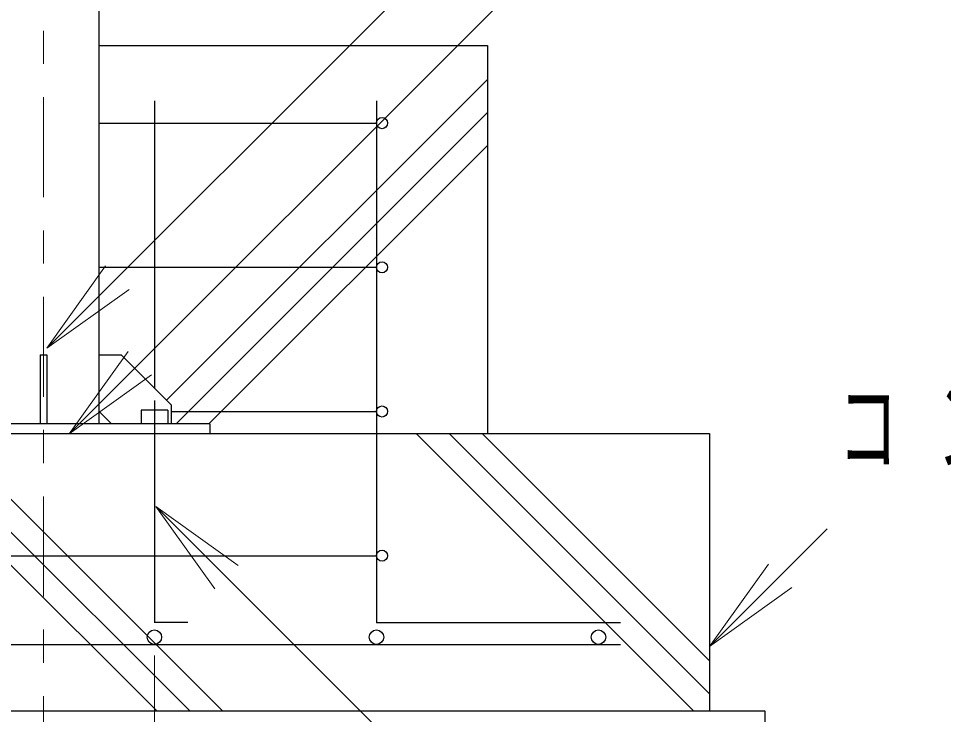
# Model space of a CAD drawing. Units: millimetres on the paper. Extents: x -365 to 12, y -40 to 257.
# Drawn here: x -84.7 to -56.92, y 120.58 to 141.5 of the extents above; entities that cross this region are included whole.
import ezdxf

# ---------------------------------------------------------------- set-up
doc = ezdxf.new("R2010")
doc.units = ezdxf.units.MM
doc.linetypes.add('USER2', pattern=[6, 3, -1, 1, -1])
doc.layers.add('LY_1', color=7, linetype='Continuous', lineweight=25)
doc.styles.add('ＭＳ ゴシック', font='')
doc.styles.get('ＭＳ ゴシック').set_extended_font_data('MS Gothic')

# ---------------------------------------------------------------- blocks, each defined once
blk = doc.blocks.new('open_arrow')
at = {"color": 0, "linetype": 'Continuous', "lineweight": -2}
blk.add_lwpolyline([(7.5, 1.25), (0, 0), (7.5, -1.25)], dxfattribs=at)

msp = doc.modelspace()

# ---------------------------------------------------------------- linework, layer by layer
at = {"layer": 'LY_1', "linetype": 'USER2', "lineweight": 13}
msp.add_line((-83.947, 229.135), (-83.947, 108.939), dxfattribs=at)
at = {"layer": 'LY_1', "lineweight": 13}
for p, q in [((-83.847, 131.592), (-60.417, 155.022)), ((-83.175, 129.024), (-63.73, 148.47)), ((-80.251, 130.029), (-70.614, 139.667)), ((-79.966, 129.324), (-70.614, 138.677)), ((-78.976, 129.324), (-70.614, 137.687)), ((-88.878, 129.024), (-80.545, 120.691)), ((-87.888, 129.025), (-79.555, 120.691)), ((-86.898, 129.025), (-78.565, 120.691)), ((-72.756, 129.025), (-64.423, 120.691)), ((-71.766, 129.025), (-63.947, 121.205)), ((-70.776, 129.025), (-63.947, 122.195)), ((-80.571, 126.835), (-56.973, 103.237)), ((-60.411, 126.166), (-63.947, 122.63)), ((-63.947, 122.63), (-62.179, 125.105)), ((-63.947, 122.63), (-61.826, 124.751)), ((-61.472, 124.398), (-63.947, 122.63)), ((-80.614, 122.358), (-80.614, 103.025))]:
    msp.add_line(p, q, dxfattribs=at)
at = {"layer": 'LY_1'}
for p, q in [((-82.28, 150.064), (-82.28, 129.324)), ((-82.28, 140.691), (-70.614, 140.691)), ((-70.614, 140.691), (-70.614, 129.025)), ((-80.614, 139.025), (-80.614, 130.391)), ((-73.947, 139.025), (-73.947, 123.341)), ((-82.28, 138.358), (-73.947, 138.358)), ((-82.28, 134.025), (-73.947, 134.025)), ((-84.047, 131.391), (-83.847, 131.391)), ((-84.047, 131.391), (-84.047, 129.324)), ((-83.847, 131.391), (-83.847, 129.324)), ((-82.28, 131.391), (-81.614, 131.391)), ((-80.114, 129.891), (-81.614, 131.391)), ((-80.614, 130.024), (-80.614, 123.358)), ((-81.014, 129.734), (-81.014, 129.324)), ((-80.214, 129.734), (-81.014, 129.734)), ((-80.214, 129.734), (-80.214, 129.324)), ((-80.114, 129.891), (-80.114, 129.324)), ((-81.904, 129.324), (-82.28, 129.701)), ((-80.114, 129.691), (-73.947, 129.691)), ((-78.947, 129.324), (-88.947, 129.324)), ((-78.947, 129.324), (-78.947, 129.025)), ((-103.947, 129.025), (-63.947, 129.025)), ((-80.614, 129.025), (-80.614, 123.341)), ((-63.947, 129.025), (-63.947, 120.691)), ((-93.947, 125.358), (-73.947, 125.358)), ((-80.614, 123.358), (-79.614, 123.358)), ((-66.614, 123.341), (-73.947, 123.341)), ((-101.28, 122.691), (-66.614, 122.691)), ((-105.614, 120.691), (-62.28, 120.691)), ((-62.28, 120.691), (-62.28, 114.025))]:
    msp.add_line(p, q, dxfattribs=at)
for centre, radius in [((-73.78, 138.358), 0.167), ((-73.78, 134.025), 0.167), ((-73.78, 129.691), 0.167), ((-73.78, 125.358), 0.167), ((-80.614, 122.908), 0.217), ((-73.947, 122.908), 0.217), ((-67.28, 122.908), 0.217)]:
    msp.add_circle(centre, radius, dxfattribs=at)

# ---------------------------------------------------------------- block references
at = {"layer": 'LY_1', "lineweight": 13}
for p, xscale, yscale, rotation in [((-83.847, 131.592), 0.4, 0.4, 45), ((-83.175, 129.024), 0.4, 0.4, 45), ((-80.571, 126.835), 0.4, 0.4, 315), ((-60.411, 126.166), 0.001, 0.001, 225)]:
    msp.add_blockref('open_arrow', p, dxfattribs=dict(at, xscale=xscale, yscale=yscale, rotation=rotation))

# ---------------------------------------------------------------- texts
at = {"layer": 'LY_1', "insert": (-60.083, 129.166), "char_height": 2.199, "attachment_point": 4, "style": 'ＭＳ ゴシック'}
msp.add_mtext('\\T1.64;\\W0.6;コンクリ－ト', dxfattribs=at)

doc.saveas('drawing.dxf')
